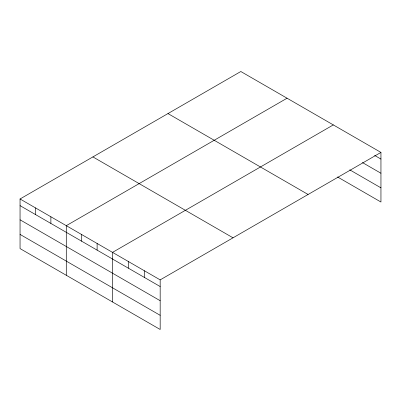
<?xml version="1.0" encoding="UTF-8"?>
<svg xmlns="http://www.w3.org/2000/svg" width="401" height="401" viewBox="0 0 401 401"><rect width="100%" height="100%" fill="white"/><g stroke="black" fill="none" stroke-linecap="round" stroke-linejoin="round"><path stroke-width="0.6" d="M380.95 152.415L160.174 279.878L160.174 329.487L20.05 248.585L20.05 198.976L240.826 71.513L380.95 152.415L380.95 202.024L337.542 176.961M287.066 98.21L66.29 225.673L66.29 275.281M333.306 124.911L112.531 252.374L112.531 301.978M374.599 155.408L380.95 159.077M362.424 162.55L380.95 173.247M349.717 169.818L380.95 187.848M167.969 113.578L308.093 194.48M92.907 156.916L233.031 237.818M20.05 198.976L160.174 279.878M20.05 205.638L160.174 286.54M20.05 219.808L160.174 300.71M20.05 234.41L160.174 315.311M144.295 270.71L144.295 277.367M128.415 261.542L128.415 268.199M97.117 243.472L97.117 250.134M81.704 234.575L81.704 241.232M50.877 216.776L50.877 223.432M35.463 207.878L35.463 214.535"/></g></svg>
